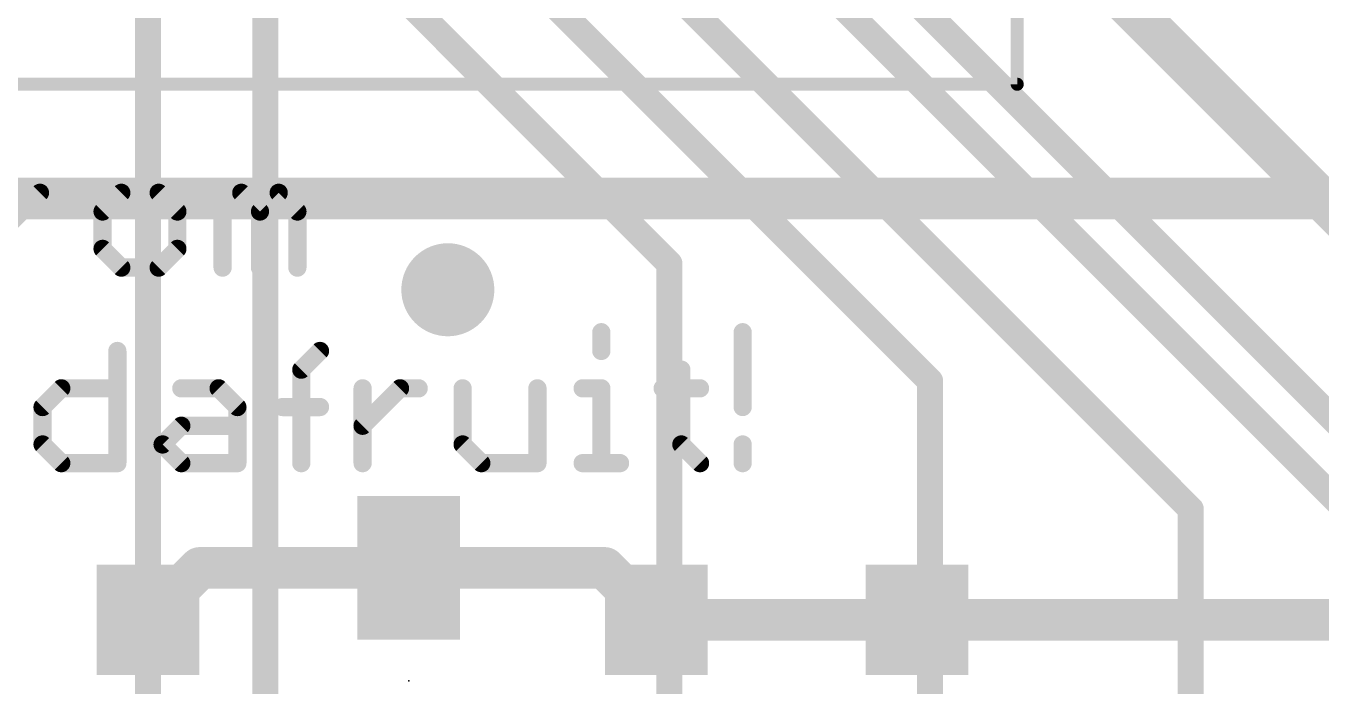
# Model space of a CAD drawing. Extents: x -6.4 to 34.4, y -0.2 to 45.9.
# Drawn here: x 4.52 to 17.14, y 9.35 to 15.78 of the extents above; entities that cross this region are included whole.
import ezdxf

# ---------------------------------------------------------------- set-up
doc = ezdxf.new("R2010")
doc.units = 0
for name, color, linetype in [('1', 12, 'CONTINUOUS'), ('16', 5, 'CONTINUOUS'), ('18', 110, 'CONTINUOUS'), ('21', 40, 'CONTINUOUS'), ('23', 53, 'CONTINUOUS')]:
    doc.layers.add(name, color=color, linetype=linetype)

# ---------------------------------------------------------------- blocks, each defined once
blk = doc.blocks.new('RECT')
blk.add_solid([(-0.5, -0.5), (0.5, -0.5), (-0.5, 0.5), (0.5, 0.5)])
blk = doc.blocks.new('ROUNDV')
at = {"const_width": 0.5}
blk.add_lwpolyline([(0, -0.25, 1), (0, 0.25, 1), (0, -0.25)], format="xyb", dxfattribs=at)

msp = doc.modelspace()

# ---------------------------------------------------------------- linework, layer by layer
at = {"layer": '1', "const_width": 0.4064}
for points in [[(24.638, 14.097), (4.191, 14.097)], [(5.715, 9.994), (6.219, 10.498)], [(6.219, 10.498), (8.255, 10.498)], [(8.255, 10.498), (10.164, 10.498)], [(10.164, 10.498), (10.668, 9.994)], [(13.208, 9.994), (10.668, 9.994)], [(18.63, 9.994), (13.208, 9.994)]]:
    msp.add_lwpolyline(points, dxfattribs=at)
at = {"layer": '1', "const_width": 0.2032}
for points in [[(6.219, 10.5996, 1), (6.219, 10.3964)], [(6.2908, 10.4262, 1), (6.1472, 10.5698)], [(8.255, 10.5996, 1), (8.255, 10.3964)], [(8.255, 10.3964, 1), (8.255, 10.5996)], [(10.2358, 10.5698, 1), (10.0922, 10.4262)], [(10.164, 10.3964, 1), (10.164, 10.5996)], [(5.6432, 10.0658, 1), (5.7868, 9.9222)], [(10.668, 10.0956, 1), (10.668, 9.8924)], [(10.5962, 9.9222, 1), (10.7398, 10.0658)], [(13.208, 10.0956, 1), (13.208, 9.8924)], [(13.208, 9.8924, 1), (13.208, 10.0956)]]:
    msp.add_lwpolyline(points, format="xyb", dxfattribs=at)
at = {"layer": '16'}
for points, const_width in [([(6.858, 36.449), (6.858, 3.937)], 0.254), ([(11.557, 19.685), (19.812, 11.43)], 0.4064), ([(9.398, 19.05), (18.415, 10.033)], 0.254), ([(10.545, 18.665), (20.955, 8.255)], 0.254), ([(5.715, 18.542), (5.715, 1.905)], 0.254), ([(9.0384, 17.907), (15.875, 11.0704)], 0.254), ([(7.874, 17.78), (13.335, 12.319)], 0.254), ([(10.795, 13.462), (7.747, 16.51)], 0.254), ([(10.795, 1.905), (10.795, 13.462)], 0.254), ([(13.335, 12.319), (13.335, 1.905)], 0.254), ([(15.875, 11.0704), (15.875, 1.905)], 0.254)]:
    msp.add_lwpolyline(points, dxfattribs=dict(at, const_width=const_width))
at = {"layer": '16', "const_width": 0.127}
for points in [[(10.8585, 13.462, 1), (10.7315, 13.462)], [(10.7501, 13.4171, 1), (10.8399, 13.5069)], [(13.3985, 12.319, 1), (13.2715, 12.319)], [(13.2901, 12.2741, 1), (13.3799, 12.3639)], [(15.9385, 11.0704, 1), (15.8115, 11.0704)], [(15.8301, 11.0255, 1), (15.9199, 11.1153)]]:
    msp.add_lwpolyline(points, format="xyb", dxfattribs=at)
at = {"layer": '21'}
for points, const_width in [([(14.184, 15.21), (14.184, 29.21)], 0.127), ([(-0.916, 15.21), (14.184, 15.21)], 0.127), ([(4.2975, 13.7883), (4.6619, 14.1527)], 0.1778), ([(4.6619, 14.1527), (4.8441, 14.1527)], 0.1778), ([(5.4542, 14.1527), (5.272, 13.9705)], 0.1778), ([(5.8186, 14.1527), (5.4542, 14.1527)], 0.1778), ([(6.0007, 13.9705), (5.8186, 14.1527)], 0.1778), ([(6.4414, 13.4239), (6.4414, 14.1527)], 0.1778), ([(6.4414, 14.1527), (6.6236, 14.1527)], 0.1778), ([(6.6236, 14.1527), (6.8058, 13.9705)], 0.1778), ([(6.8058, 13.9705), (6.988, 14.1527)], 0.1778), ([(6.988, 14.1527), (7.1701, 13.9705)], 0.1778), ([(5.272, 13.9705), (5.272, 13.6061)], 0.1778), ([(6.0007, 13.6061), (6.0007, 13.9705)], 0.1778), ([(6.8058, 13.9705), (6.8058, 13.4239)], 0.1778), ([(7.1701, 13.9705), (7.1701, 13.4239)], 0.1778), ([(5.272, 13.6061), (5.4542, 13.4239)], 0.1778), ([(5.8186, 13.4239), (6.0007, 13.6061)], 0.1778), ([(5.4542, 13.4239), (5.8186, 13.4239)], 0.1778), ([(10.1318, 12.7942), (10.1318, 12.612)], 0.1778), ([(11.5088, 12.7942), (11.5088, 12.0655)], 0.1778), ([(5.4161, 12.612), (5.4161, 11.5189)], 0.1778), ([(7.2083, 12.4298), (7.3905, 12.612)], 0.1778), ([(7.2083, 11.5189), (7.2083, 12.4298)], 0.1778), ([(10.9114, 12.4298), (10.9114, 11.7011)], 0.1778), ([(4.6873, 12.0655), (4.8695, 12.2477)], 0.1778), ([(4.8695, 12.2477), (5.4161, 12.2477)], 0.1778), ([(6.0389, 12.2477), (6.4033, 12.2477)], 0.1778), ([(6.4033, 12.2477), (6.5854, 12.0655)], 0.1778), ([(7.8057, 11.5189), (7.8057, 12.2477)], 0.1778), ([(7.8057, 11.8833), (8.1701, 12.2477)], 0.1778), ([(8.1701, 12.2477), (8.3523, 12.2477)], 0.1778), ([(8.7802, 12.2477), (8.7802, 11.7011)], 0.1778), ([(9.5089, 11.5189), (9.5089, 12.2477)], 0.1778), ([(9.9496, 12.2477), (10.1318, 12.2477)], 0.1778), ([(10.1318, 12.2477), (10.1318, 11.5189)], 0.1778), ([(10.7292, 12.2477), (11.0936, 12.2477)], 0.1778), ([(4.6873, 11.7011), (4.6873, 12.0655)], 0.1778), ([(6.5854, 12.0655), (6.5854, 11.5189)], 0.1778), ([(7.0261, 12.0655), (7.3905, 12.0655)], 0.1778), ([(5.8567, 11.7011), (6.0389, 11.8833)], 0.1778), ([(6.0389, 11.8833), (6.5854, 11.8833)], 0.1778), ([(4.8695, 11.5189), (4.6873, 11.7011)], 0.1778), ([(6.0389, 11.5189), (5.8567, 11.7011)], 0.1778), ([(8.7802, 11.7011), (8.9624, 11.5189)], 0.1778), ([(10.9114, 11.7011), (11.0936, 11.5189)], 0.1778), ([(11.5088, 11.7011), (11.5088, 11.5189)], 0.1778), ([(5.4161, 11.5189), (4.8695, 11.5189)], 0.1778), ([(6.5854, 11.5189), (6.0389, 11.5189)], 0.1778), ([(8.9624, 11.5189), (9.5089, 11.5189)], 0.1778), ([(9.9496, 11.5189), (10.314, 11.5189)], 0.1778)]:
    msp.add_lwpolyline(points, dxfattribs=dict(at, const_width=const_width))
for points, const_width in [([(14.184, 15.1783, 1), (14.184, 15.2418)], 0.0635), ([(14.1523, 15.21, 1), (14.2158, 15.21)], 0.0635), ([(4.6619, 14.1971, 1), (4.6619, 14.1082)], 0.0889), ([(4.6933, 14.1212, 1), (4.6304, 14.1841)], 0.0889), ([(4.8441, 14.1082, 1), (4.8441, 14.1971)], 0.0889), ([(5.4542, 14.1971, 1), (5.4542, 14.1082)], 0.0889), ([(5.4856, 14.1212, 1), (5.4228, 14.1841)], 0.0889), ([(5.85, 14.1841, 1), (5.7871, 14.1212)], 0.0889), ([(5.8186, 14.1082, 1), (5.8186, 14.1971)], 0.0889), ([(6.4858, 14.1527, 1), (6.3969, 14.1527)], 0.0889), ([(6.4414, 14.1971, 1), (6.4414, 14.1082)], 0.0889), ([(6.655, 14.1841, 1), (6.5921, 14.1212)], 0.0889), ([(6.6236, 14.1082, 1), (6.6236, 14.1971)], 0.0889), ([(7.0194, 14.1841, 1), (6.9565, 14.1212)], 0.0889), ([(7.0194, 14.1212, 1), (6.9565, 14.1841)], 0.0889), ([(5.3164, 13.9705, 1), (5.2275, 13.9705)], 0.0889), ([(5.2406, 14.0019, 1), (5.3034, 13.939)], 0.0889), ([(6.0452, 13.9705, 1), (5.9563, 13.9705)], 0.0889), ([(5.9693, 13.939, 1), (6.0322, 14.0019)], 0.0889), ([(6.8502, 13.9705, 1), (6.7613, 13.9705)], 0.0889), ([(6.7743, 14.0019, 1), (6.8372, 13.939)], 0.0889), ([(6.7743, 13.939, 1), (6.8372, 14.0019)], 0.0889), ([(7.2146, 13.9705, 1), (7.1257, 13.9705)], 0.0889), ([(7.1387, 13.939, 1), (7.2016, 14.0019)], 0.0889), ([(5.3034, 13.6375, 1), (5.2406, 13.5747)], 0.0889), ([(5.2275, 13.6061, 1), (5.3164, 13.6061)], 0.0889), ([(5.9563, 13.6061, 1), (6.0452, 13.6061)], 0.0889), ([(6.0322, 13.5747, 1), (5.9693, 13.6375)], 0.0889), ([(5.4542, 13.4684, 1), (5.4542, 13.3795)], 0.0889), ([(5.8186, 13.3795, 1), (5.8186, 13.4684)], 0.0889), ([(5.4228, 13.3925, 1), (5.4856, 13.4553)], 0.0889), ([(5.7871, 13.4553, 1), (5.85, 13.3925)], 0.0889), ([(6.3969, 13.4239, 1), (6.4858, 13.4239)], 0.0889), ([(6.7613, 13.4239, 1), (6.8502, 13.4239)], 0.0889), ([(7.1257, 13.4239, 1), (7.2146, 13.4239)], 0.0889), ([(10.1762, 12.7942, 1), (10.0873, 12.7942)], 0.0889), ([(11.5532, 12.7942, 1), (11.4643, 12.7942)], 0.0889), ([(5.4605, 12.612, 1), (5.3716, 12.612)], 0.0889), ([(7.4219, 12.5806, 1), (7.359, 12.6435)], 0.0889), ([(10.0873, 12.612, 1), (10.1762, 12.612)], 0.0889), ([(7.2527, 12.4298, 1), (7.1638, 12.4298)], 0.0889), ([(7.1768, 12.4613, 1), (7.2397, 12.3984)], 0.0889), ([(10.9558, 12.4298, 1), (10.8669, 12.4298)], 0.0889), ([(4.8695, 12.2921, 1), (4.8695, 12.2032)], 0.0889), ([(4.9009, 12.2162, 1), (4.8381, 12.2791)], 0.0889), ([(5.4161, 12.2032, 1), (5.4161, 12.2921)], 0.0889), ([(6.0389, 12.2921, 1), (6.0389, 12.2032)], 0.0889), ([(6.4347, 12.2791, 1), (6.3718, 12.2162)], 0.0889), ([(6.4033, 12.2032, 1), (6.4033, 12.2921)], 0.0889), ([(7.8501, 12.2477, 1), (7.7612, 12.2477)], 0.0889), ([(8.1701, 12.2921, 1), (8.1701, 12.2032)], 0.0889), ([(8.2015, 12.2162, 1), (8.1386, 12.2791)], 0.0889), ([(8.3523, 12.2032, 1), (8.3523, 12.2921)], 0.0889), ([(8.8246, 12.2477, 1), (8.7357, 12.2477)], 0.0889), ([(9.5534, 12.2477, 1), (9.4645, 12.2477)], 0.0889), ([(9.9496, 12.2921, 1), (9.9496, 12.2032)], 0.0889), ([(10.1762, 12.2477, 1), (10.0873, 12.2477)], 0.0889), ([(10.1318, 12.2032, 1), (10.1318, 12.2921)], 0.0889), ([(10.7292, 12.2921, 1), (10.7292, 12.2032)], 0.0889), ([(11.0936, 12.2032, 1), (11.0936, 12.2921)], 0.0889), ([(4.7317, 12.0655, 1), (4.6428, 12.0655)], 0.0889), ([(4.6559, 12.0969, 1), (4.7187, 12.034)], 0.0889), ([(6.6299, 12.0655, 1), (6.541, 12.0655)], 0.0889), ([(6.554, 12.034, 1), (6.6169, 12.0969)], 0.0889), ([(7.0261, 12.1099, 1), (7.0261, 12.021)], 0.0889), ([(7.3905, 12.021, 1), (7.3905, 12.1099)], 0.0889), ([(11.4643, 12.0655, 1), (11.5532, 12.0655)], 0.0889), ([(6.0389, 11.9277, 1), (6.0389, 11.8388)], 0.0889), ([(6.0703, 11.8518, 1), (6.0075, 11.9147)], 0.0889), ([(6.5854, 11.8388, 1), (6.5854, 11.9277)], 0.0889), ([(7.7743, 11.9147, 1), (7.8371, 11.8518)], 0.0889), ([(4.7187, 11.7325, 1), (4.6559, 11.6697)], 0.0889), ([(4.6428, 11.7011, 1), (4.7317, 11.7011)], 0.0889), ([(5.8881, 11.7325, 1), (5.8253, 11.6697)], 0.0889), ([(5.8253, 11.7325, 1), (5.8881, 11.6697)], 0.0889), ([(8.7357, 11.7011, 1), (8.8246, 11.7011)], 0.0889), ([(8.8116, 11.7325, 1), (8.7488, 11.6697)], 0.0889), ([(10.8669, 11.7011, 1), (10.9558, 11.7011)], 0.0889), ([(10.9428, 11.7325, 1), (10.8799, 11.6697)], 0.0889), ([(11.5532, 11.7011, 1), (11.4643, 11.7011)], 0.0889), ([(4.8695, 11.5633, 1), (4.8695, 11.4745)], 0.0889), ([(4.8381, 11.4875, 1), (4.9009, 11.5503)], 0.0889), ([(5.3716, 11.5189, 1), (5.4605, 11.5189)], 0.0889), ([(5.4161, 11.4745, 1), (5.4161, 11.5633)], 0.0889), ([(6.0389, 11.5633, 1), (6.0389, 11.4745)], 0.0889), ([(6.0075, 11.4875, 1), (6.0703, 11.5503)], 0.0889), ([(6.541, 11.5189, 1), (6.6299, 11.5189)], 0.0889), ([(6.5854, 11.4745, 1), (6.5854, 11.5633)], 0.0889), ([(7.1638, 11.5189, 1), (7.2527, 11.5189)], 0.0889), ([(7.7612, 11.5189, 1), (7.8501, 11.5189)], 0.0889), ([(8.9624, 11.5633, 1), (8.9624, 11.4745)], 0.0889), ([(8.9309, 11.4875, 1), (8.9938, 11.5503)], 0.0889), ([(9.4645, 11.5189, 1), (9.5534, 11.5189)], 0.0889), ([(9.5089, 11.4745, 1), (9.5089, 11.5633)], 0.0889), ([(9.9496, 11.5633, 1), (9.9496, 11.4745)], 0.0889), ([(10.0873, 11.5189, 1), (10.1762, 11.5189)], 0.0889), ([(10.314, 11.4745, 1), (10.314, 11.5633)], 0.0889), ([(11.0621, 11.4875, 1), (11.125, 11.5503)], 0.0889), ([(11.4643, 11.5189, 1), (11.5532, 11.5189)], 0.0889)]:
    msp.add_lwpolyline(points, format="xyb", dxfattribs=dict(at, const_width=const_width))
at = {"layer": '23'}
msp.add_point((8.255, 9.398), dxfattribs=at)

# ---------------------------------------------------------------- block references
at = {"layer": '1', "yscale": 1.4}
msp.add_blockref('RECT', (8.255, 10.498), dxfattribs=at)
at = {"layer": '1', "xscale": 1.075, "rotation": 90}
for p in [(5.715, 9.994), (10.668, 9.994), (13.208, 9.994)]:
    msp.add_blockref('RECT', p, dxfattribs=at)
at = {"layer": '18', "xscale": 0.9064, "yscale": 0.9064}
msp.add_blockref('ROUNDV', (8.636, 13.208), dxfattribs=at)
msp.add_blockref('ROUNDV', (8.636, 13.208), dxfattribs=at)

doc.saveas('drawing.dxf')
